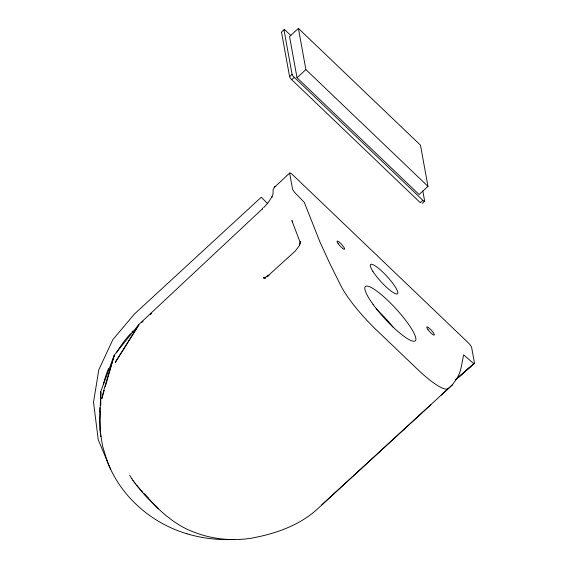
<?xml version="1.0" encoding="UTF-8"?>
<svg xmlns="http://www.w3.org/2000/svg" width="568" height="568" viewBox="0 0 568 568"><rect width="100%" height="100%" fill="white"/><g stroke="black" fill="none" stroke-linecap="round" stroke-linejoin="round"><path stroke-width="0.85" d="M262.473 209.23L262.487 208.151M100.252 411.999L99.833 429.699L102.645 446.207L106.841 460.158M100.422 404.92L100.799 391.423L114.196 355.227L138.826 324.52L262.139 209.109M300.245 242.699L300.323 242.138L299.4 245.575L295.218 251.106L266.896 276.808L268.998 275.203L263.694 278.199L265.512 277.866L263.595 277.638L265.242 277.851L264.226 277.809L264.773 278.107M299.4 245.575L300.486 241.663M104.235 390.259L101.814 398.7L104.036 389.3L114.182 355.646L105.208 386.886M281.572 32.056L283.979 29.834A2.89 0.582 47.4 0 1 285.789 30.715L290.908 35.614M289.673 76.602L292.073 74.38L283.979 29.834M452.384 384.841L457.346 377.784L459.476 373.19L460.648 369.875L463.644 354.83L471.312 361.539A5.062 1.022 47.4 0 0 474.479 363.087L471.639 347.467A5.062 1.022 47.4 0 0 468.373 342.88L292.307 174.44A5.062 1.022 47.4 0 0 289.68 173.396L292.52 189.009A5.062 1.022 47.4 0 0 296.333 194.142L304.285 202.371L319.919 241.897L329.944 263.793L341.063 286.116A50.595 10.21 47.4 0 0 376.3 329.859L417.402 369.179A50.595 10.21 47.4 0 0 448.23 388.64L452.384 384.841L318.896 507.664C300.522 525.187 275.87 533.686 251.333 538.201C232.61 541.169 213.121 539.33 195.364 532.663C174.589 525.4 158.358 509.872 143.938 493.848L136.739 485.512M263.545 207.767L267.776 203.095L272.022 196.784L271.824 197.181L273.009 194.228L273.13 189.669L274.202 187.525L289.751 173.006M441.279 395.15L448.23 388.64M298.406 28.4L289.545 36.544L297.029 77.731L419.113 194.526L427.974 186.382L420.49 145.195L298.406 28.4L305.889 69.587L427.974 186.382M292.073 74.38A2.89 0.582 47.4 0 0 294.252 77.312L291.838 79.52M297.029 77.731L305.889 69.587M141.837 322.439L143.143 321.239M150.314 314.636L151.613 313.437M420.526 202.506L422.869 200.355A2.89 0.582 47.4 0 0 424.679 201.235L422.301 203.422M321.8 504.81L430.849 404.728M455.238 380.255L474.408 363.477M234.506 539.366C219.298 540.253 203.947 538.613 189.293 534.445M106.763 459.938C119.649 495.58 150.882 523.121 186.986 533.771M186.879 533.735L189.4 534.481M148.425 498.136L143.803 493.627M294.252 77.312L422.869 200.355M291.647 79.605L420.249 202.641M267.599 203.507L261.216 197.274L134.282 314.154L112.854 339.636L98.804 369.782L93.514 402.201L98.243 439.717L110.767 469.644M143.938 493.848L158.614 508.864M291.164 79.122L289.865 77.425M142.462 492.286L134.154 482.076M135.567 484.035L132.912 480.322M292.428 221.641L292.662 221.967L291.853 220.519L300.16 242.351M131.712 478.547L133.054 480.556M131.861 478.774L129.575 475.16M422.812 190.954L424.679 201.235M281.522 32.277L289.616 76.815M100.877 436.799L99.712 420.15L100.77 391.877L100.799 405.09M376.222 308.956A36.863 7.441 47.4 0 1 392.935 326.99M99.876 411.942A127.701 119.138 -10.3 0 1 99.961 407.639M103.333 384.323A127.701 119.138 -10.3 0 1 108.552 368.525M116.532 352.629A127.701 119.138 -10.3 0 1 130.569 333.608M131.755 332.301A127.701 119.138 -10.3 0 1 132.962 331.009M116.49 360.332L115.254 362.455L138.833 324.917L116.49 360.332M274.798 186.815L274.486 187.255L274.798 186.815M474.003 363.499L456.054 379.346L474.003 363.499M338.23 243.757A5.517 1.115 47.4 0 0 344.549 249.224A5.517 1.115 47.4 0 0 339.678 242.486A5.517 1.115 47.4 0 0 338.23 243.757M373.034 304.341A36.863 7.441 47.4 0 0 415.251 340.843A36.863 7.441 47.4 0 0 382.733 295.85A36.863 7.441 47.4 0 0 373.034 304.341M372.864 271.341A19.873 4.011 47.4 0 0 396.599 293.997A19.873 4.011 47.4 0 0 382.711 272.015A19.873 4.011 47.4 0 0 372.864 271.341M427.96 329.603A5.517 1.115 47.4 0 0 434.286 335.07A5.517 1.115 47.4 0 0 429.415 328.332A5.517 1.115 47.4 0 0 427.96 329.603"/></g></svg>
